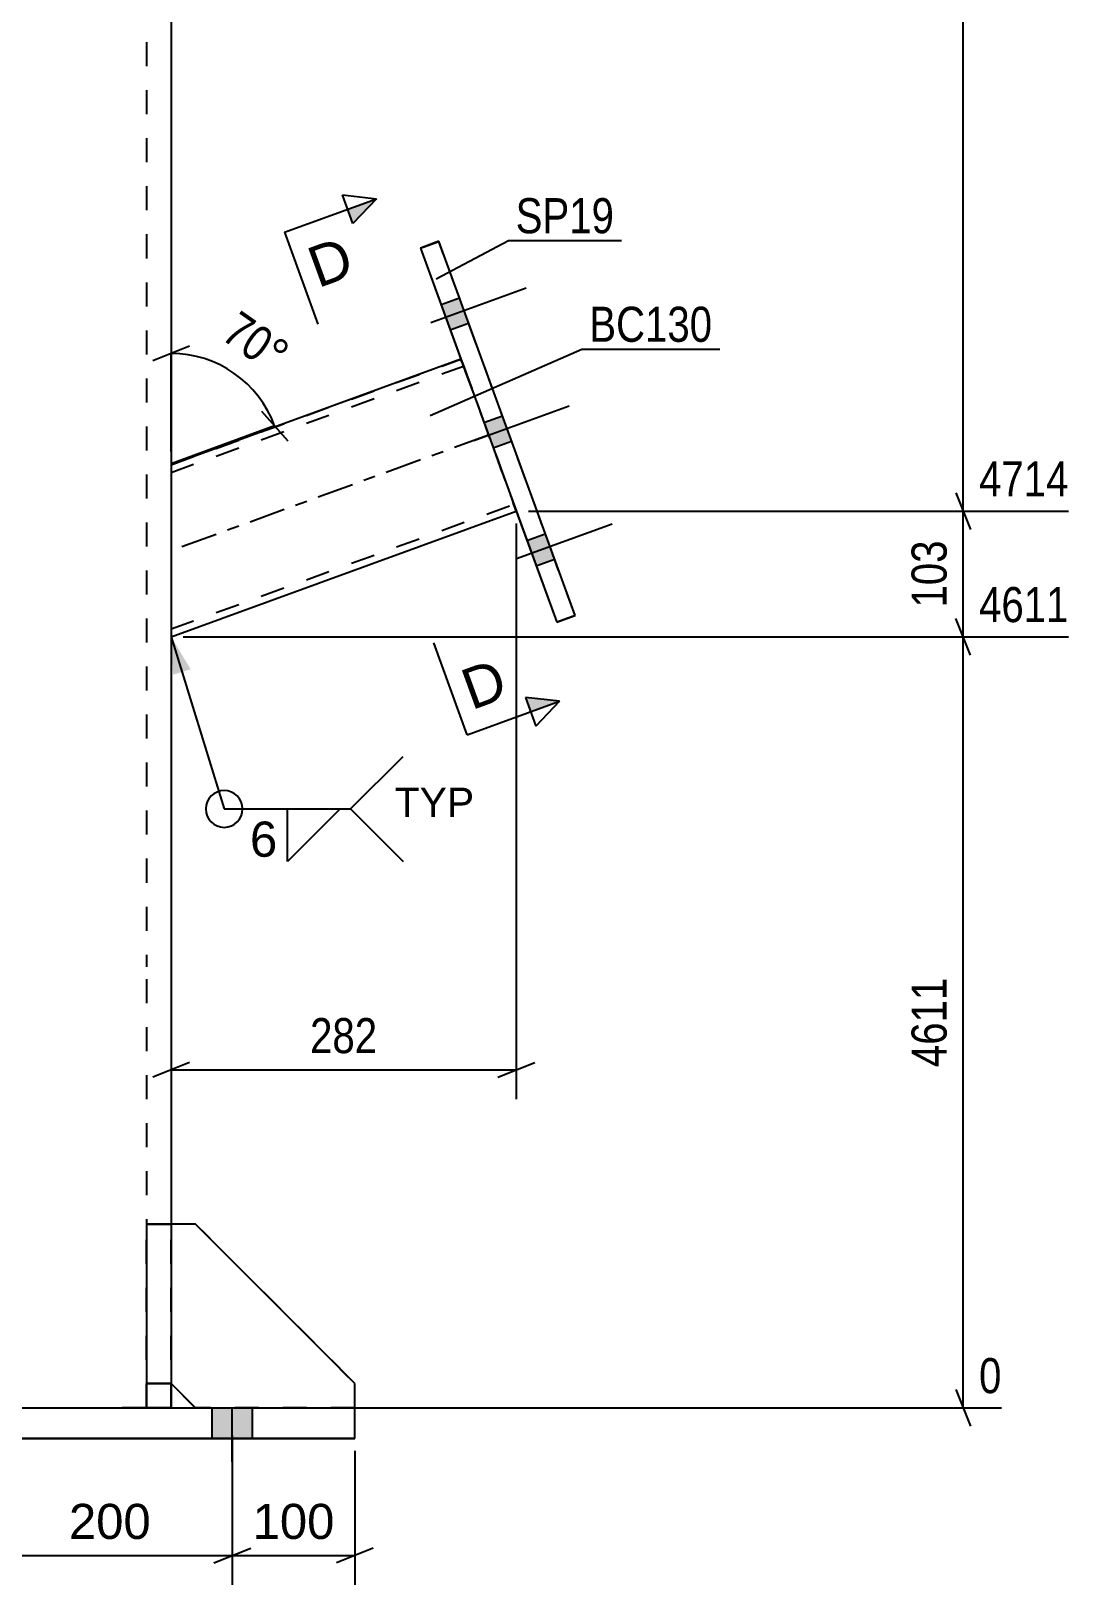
# Model space of a CAD drawing. Header units: millimetres. Extents: x -136 to 458, y -179 to 241.
# Drawn here: x 225.7 to 311.1, y -13 to 113.9 of the extents above; entities that cross this region are included whole.
import ezdxf

# ---------------------------------------------------------------- set-up
doc = ezdxf.new("R2010")
doc.units = ezdxf.units.MM
doc.linetypes.add('DXK_LINE_DOT2', pattern=[3.9198, 1.9599, -1.9599])
doc.linetypes.add('DXK_LINE_DOT3', pattern=[5.9187, 2.979, -0.9799, 0.9799, -0.9799])
doc.styles.add('Arial', font='ARIAL.TTF', dxfattribs={"height": 0.2})
doc.styles.add('Arial Narrow', font='ARIALN.TTF', dxfattribs={"height": 0.2})

# ---------------------------------------------------------------- blocks, each defined once
blk = doc.blocks.new('Part-284876647-2550 - 2523')
at = {"color": 2, "linetype": 'Continuous'}
for p, q in [((235.17, 16.5), (235.17, 16.5)), ((237.17, 16.5), (235.17, 16.5)), ((235.17, 16.5), (235.17, 1.5)), ((237.17, 16.5), (237.17, 16.5)), ((237.17, 16.5), (237.17, 1.5)), ((237.17, 3.5), (235.17, 3.5)), ((235.17, 1.5), (237.17, 1.5))]:
    blk.add_line(p, q, dxfattribs=at)
at = {"color": 7, "linetype": 'DXK_LINE_DOT2'}
for p, q in [((235.17, 16.5), (237.17, 16.5)), ((235.17, 3.5), (237.17, 3.5)), ((235.17, 3.5), (235.17, 1.5)), ((237.17, 3.5), (237.17, 1.5)), ((237.17, 1.5), (235.17, 1.5)), ((235.17, 1.5), (235.17, 1.5)), ((237.17, 1.5), (237.17, 1.5))]:
    blk.add_line(p, q, dxfattribs=at)
blk = doc.blocks.new('Part-284876647-2562 - 2523')
at = {"color": 7, "linetype": 'DXK_LINE_DOT2'}
for p, q in [((235.17, 1.49), (235.17, 16.49)), ((237.17, 16.49), (235.17, 16.49)), ((237.17, 16.49), (235.17, 16.49)), ((237.17, 1.49), (237.17, 16.49)), ((237.17, 3.49), (235.17, 3.49)), ((237.17, 3.49), (235.17, 3.49)), ((235.17, 1.49), (235.17, 1.49)), ((235.17, 1.49), (237.17, 1.49)), ((235.17, 1.49), (237.17, 1.49)), ((237.17, 1.49), (237.17, 1.49))]:
    blk.add_line(p, q, dxfattribs=at)
blk = doc.blocks.new('Part-284876647-2563 - 2523')
at = {"color": 7, "linetype": 'DXK_LINE_DOT2'}
for p, q in [((239.17, 16.49), (237.17, 16.49)), ((237.17, 16.49), (237.17, 3.49)), ((239.17, 16.49), (237.17, 16.49)), ((252.17, 3.49), (239.17, 16.49)), ((239.17, 16.49), (239.17, 16.49)), ((239.17, 16.49), (252.17, 3.49)), ((239.17, 1.49), (237.17, 3.49)), ((252.17, 1.49), (252.17, 3.49)), ((239.17, 1.49), (239.15, 1.5)), ((239.17, 1.49), (252.17, 1.49)), ((239.17, 1.49), (239.17, 1.49)), ((239.17, 1.49), (252.17, 1.49)), ((252.17, 1.49), (252.17, 1.5))]:
    blk.add_line(p, q, dxfattribs=at)
at = {"color": 2, "linetype": 'Continuous'}
blk.add_line((239.15, 1.5), (237.17, 3.49), dxfattribs=at)
blk = doc.blocks.new('Part-284876647-2573 - 2523')
at = {"color": 2, "linetype": 'Continuous'}
for p, q in [((259.04, 96.71), (257.54, 96.16)), ((270.16, 66.17), (259.04, 96.71)), ((257.54, 96.16), (268.66, 65.62)), ((257.54, 96.16), (257.54, 96.16)), ((257.54, 96.16), (257.54, 96.16)), ((257.54, 96.16), (260.84, 87.09)), ((265.35, 74.69), (268.66, 65.62)), ((268.66, 65.62), (270.16, 66.17)), ((270.16, 66.16), (268.66, 65.62)), ((270.16, 66.17), (270.16, 66.16)), ((270.16, 66.16), (270.16, 66.17)), ((268.66, 65.62), (268.66, 65.62))]:
    blk.add_line(p, q, dxfattribs=at)
at = {"color": 7, "linetype": 'DXK_LINE_DOT2'}
for p, q in [((257.54, 96.16), (259.04, 96.7)), ((259.04, 96.7), (259.04, 96.71)), ((270.16, 66.17), (259.04, 96.7)), ((260.84, 87.09), (265.35, 74.69))]:
    blk.add_line(p, q, dxfattribs=at)
blk = doc.blocks.new('Bolt-284876647-2647 - 2523')
at = {"linetype": 'Continuous'}
for points in [[(180.52, -1), (183.82, -1), (183.82, 1.5), (180.52, 1.5)], [(180.52, -1), (183.82, -1), (183.82, 1.5), (180.52, 1.5)], [(180.52, -1.01), (183.82, -1.01), (183.82, 1.49), (180.52, 1.49)], [(180.52, -1.01), (183.82, -1.01), (183.82, 1.49), (180.52, 1.49)], [(200.52, -1), (203.82, -1), (203.82, 1.5), (200.52, 1.5)], [(200.52, -1.01), (203.82, -1.01), (203.82, 1.49), (200.52, 1.49)], [(220.52, -1), (223.82, -1), (223.82, 1.5), (220.52, 1.5)], [(220.52, -1.01), (223.82, -1.01), (223.82, 1.49), (220.52, 1.49)], [(240.52, -1), (243.82, -1), (243.82, 1.5), (240.52, 1.5)], [(240.52, -1), (243.82, -1), (243.82, 1.5), (240.52, 1.5)], [(240.52, -1.01), (243.82, -1.01), (243.82, 1.49), (240.52, 1.49)], [(240.52, -1.01), (243.82, -1.01), (243.82, 1.49), (240.52, 1.49)]]:
    blk.add_hatch(color=1, dxfattribs=at).paths.add_polyline_path(points)
at = {"color": 1, "linetype": 'Continuous'}
for p, q in [((180.52, -1), (180.52, 1.5)), ((180.52, -1), (180.52, 1.5)), ((180.52, -1.01), (180.52, 1.49)), ((180.52, -1.01), (180.52, 1.49)), ((182.17, -2.9), (182.17, 1.5)), ((182.17, -2.9), (182.17, 1.5)), ((182.17, -2.91), (182.17, 1.49)), ((182.17, -2.91), (182.17, 1.49)), ((183.82, -1), (183.82, 1.5)), ((183.82, -1), (183.82, 1.5)), ((183.82, -1.01), (183.82, 1.49)), ((183.82, -1.01), (183.82, 1.49)), ((200.52, -1), (200.52, 1.5)), ((200.52, -1.01), (200.52, 1.49)), ((202.17, -2.9), (202.17, 1.5)), ((202.17, -2.91), (202.17, 1.49)), ((203.82, -1), (203.82, 1.5)), ((203.82, -1.01), (203.82, 1.49)), ((220.52, -1), (220.52, 1.5)), ((220.52, -1.01), (220.52, 1.49)), ((222.17, -2.9), (222.17, 1.5)), ((222.17, -2.91), (222.17, 1.49)), ((223.82, -1), (223.82, 1.5)), ((223.82, -1.01), (223.82, 1.49)), ((240.52, -1), (240.52, 1.5)), ((240.52, -1), (240.52, 1.5)), ((240.52, -1.01), (240.52, 1.49)), ((240.52, -1.01), (240.52, 1.49)), ((242.17, -2.9), (242.17, 1.5)), ((242.17, -2.9), (242.17, 1.5)), ((242.17, -2.91), (242.17, 1.49)), ((242.17, -2.91), (242.17, 1.49)), ((243.82, -1), (243.82, 1.5)), ((243.82, -1), (243.82, 1.5)), ((243.82, -1.01), (243.82, 1.49)), ((243.82, -1.01), (243.82, 1.49))]:
    blk.add_line(p, q, dxfattribs=at)
blk = doc.blocks.new('Part-284876647-2583 - 2523')
at = {"color": 2, "linetype": 'Continuous'}
for p, q in [((260.84, 87.09), (237.17, 78.48)), ((237.17, 64.43), (265.36, 74.69)), ((237.17, 64.43), (265.36, 74.69))]:
    blk.add_line(p, q, dxfattribs=at)
at = {"color": 7, "linetype": 'DXK_LINE_DOT2'}
for p, q in [((237.17, 78.47), (260.84, 87.09)), ((237.17, 77.84), (261.05, 86.53)), ((237.17, 77.84), (261.05, 86.53)), ((260.84, 87.09), (260.84, 87.09)), ((260.84, 87.09), (260.87, 87.01)), ((260.87, 87.01), (260.84, 87.09)), ((260.87, 87.01), (260.96, 86.76)), ((260.96, 86.76), (260.87, 87.01)), ((260.96, 86.76), (261.09, 86.4)), ((261.05, 86.53), (260.96, 86.76)), ((261.05, 86.53), (265.14, 75.29)), ((261.05, 86.53), (261.05, 86.53)), ((261.06, 86.49), (261.05, 86.53)), ((261.05, 86.53), (261.06, 86.48)), ((261.11, 86.36), (261.06, 86.49)), ((261.06, 86.48), (261.11, 86.36)), ((261.09, 86.4), (265.1, 75.39)), ((261.11, 86.36), (265.09, 75.42)), ((261.11, 86.36), (261.17, 86.18)), ((261.17, 86.18), (265.09, 75.42)), ((237.17, 78.48), (237.17, 64.43)), ((237.17, 65.07), (265.15, 75.25)), ((237.17, 65.07), (265.15, 75.25)), ((265.09, 75.42), (265.14, 75.29)), ((265.14, 75.3), (265.09, 75.42)), ((265.1, 75.39), (265.24, 75.02)), ((265.15, 75.25), (265.14, 75.3)), ((265.14, 75.29), (265.15, 75.25)), ((265.24, 75.02), (265.14, 75.29)), ((265.15, 75.25), (265.15, 75.25)), ((265.24, 75.02), (265.33, 74.78)), ((265.33, 74.77), (265.24, 75.02)), ((265.33, 74.78), (265.36, 74.69)), ((265.36, 74.69), (265.33, 74.77)), ((265.36, 74.69), (265.36, 74.69))]:
    blk.add_line(p, q, dxfattribs=at)
at = {"color": 7, "linetype": 'DXK_LINE_DOT3'}
blk.add_line((263.1, 80.89), (237.17, 71.45), dxfattribs=at)
blk = doc.blocks.new('Part-284876647-2616 - 2523')
at = {"color": 7, "linetype": 'DXK_LINE_DOT2'}
for p, q in [((235.17, 116.88), (235.17, 37.5)), ((235.17, 36.5), (235.17, 1.49)), ((237.17, 16.5), (237.17, 1.49)), ((191.17, 1.5), (233.17, 1.5)), ((191.17, 1.5), (233.17, 1.5)), ((191.17, 1.49), (233.17, 1.49)), ((191.17, 1.49), (233.17, 1.49)), ((233.17, 1.5), (233.93, 1.5)), ((234.7, 1.5), (233.17, 1.5)), ((233.93, 1.49), (233.17, 1.49)), ((233.17, 1.49), (234.7, 1.49)), ((233.93, 1.5), (234.58, 1.5)), ((234.58, 1.49), (233.93, 1.49)), ((234.58, 1.5), (235.01, 1.5)), ((235.01, 1.49), (234.58, 1.49)), ((235.99, 1.5), (234.7, 1.5)), ((234.7, 1.49), (235.99, 1.49)), ((235.01, 1.5), (235.17, 1.5)), ((235.17, 1.49), (235.01, 1.49)), ((235.17, 1.49), (235.17, 1.5)), ((236.86, 1.5), (235.99, 1.5)), ((235.99, 1.49), (236.86, 1.49)), ((237.17, 1.5), (236.86, 1.5)), ((236.86, 1.49), (237.17, 1.49)), ((237.17, 1.49), (237.17, 1.5))]:
    blk.add_line(p, q, dxfattribs=at)
at = {"color": 2, "linetype": 'Continuous'}
for p, q in [((237.17, 116.88), (237.17, 37.5)), ((237.17, 36.5), (237.17, 16.5))]:
    blk.add_line(p, q, dxfattribs=at)
blk = doc.blocks.new('Part-284876647-2621 - 2523')
at = {"color": 2, "linetype": 'Continuous'}
for p, q in [((172.17, -1.01), (172.17, 1.5)), ((172.17, 1.5), (252.17, 1.5)), ((252.17, -1.01), (252.17, 1.5)), ((172.17, -1), (172.17, -1.01)), ((252.17, -1), (172.17, -1)), ((172.17, -1.01), (252.17, -1.01)), ((252.17, -1), (252.17, -1.01))]:
    blk.add_line(p, q, dxfattribs=at)
at = {"color": 7, "linetype": 'DXK_LINE_DOT2'}
blk.add_line((172.17, 1.49), (252.17, 1.49), dxfattribs=at)
blk = doc.blocks.new('Bolt-284876647-2648 - 2523')
at = {"linetype": 'Continuous'}
for points in [[(259.22, 91.55), (259.97, 89.49), (261.47, 90.03), (260.72, 92.1)], [(259.22, 91.56), (259.97, 89.49), (261.47, 90.04), (260.72, 92.1)], [(259.22, 91.56), (259.97, 89.49), (261.47, 90.04), (260.72, 92.1)], [(262.72, 81.92), (263.48, 79.85), (264.98, 80.4), (264.23, 82.47)], [(262.72, 81.93), (263.48, 79.86), (264.98, 80.41), (264.23, 82.47)], [(266.23, 72.29), (266.98, 70.22), (268.48, 70.77), (267.73, 72.84)], [(266.23, 72.29), (266.98, 70.22), (268.48, 70.77), (267.73, 72.84)], [(266.23, 72.29), (266.98, 70.23), (268.48, 70.77), (267.73, 72.84)]]:
    blk.add_hatch(color=1, dxfattribs=at).paths.add_polyline_path(points)
at = {"color": 1, "linetype": 'Continuous'}
for p, q in [((258.37, 90.08), (266.17, 92.92)), ((258.37, 90.08), (266.17, 92.92)), ((258.37, 90.08), (266.17, 92.91)), ((259.22, 91.55), (260.72, 92.1)), ((259.22, 91.56), (260.72, 92.1)), ((259.22, 91.56), (260.72, 92.1)), ((259.97, 89.49), (261.47, 90.04)), ((259.97, 89.49), (261.47, 90.04)), ((259.97, 89.49), (261.47, 90.03)), ((261.88, 80.45), (269.68, 83.29)), ((261.88, 80.44), (269.68, 83.28)), ((262.72, 81.92), (264.23, 82.47)), ((262.72, 81.93), (264.23, 82.47)), ((263.48, 79.86), (264.98, 80.41)), ((263.48, 79.85), (264.98, 80.4)), ((265.38, 70.81), (273.18, 73.65)), ((265.38, 70.81), (273.18, 73.65)), ((265.38, 70.82), (273.18, 73.65)), ((266.23, 72.29), (267.73, 72.84)), ((266.23, 72.29), (267.73, 72.84)), ((266.23, 72.29), (267.73, 72.84)), ((266.98, 70.22), (268.48, 70.77)), ((266.98, 70.22), (268.48, 70.77)), ((266.98, 70.23), (268.48, 70.77))]:
    blk.add_line(p, q, dxfattribs=at)
blk = doc.blocks.new('Part-284876647-2683 - 2523')
at = {"color": 2, "linetype": 'Continuous'}
for p, q in [((239.17, 16.5), (237.17, 16.5)), ((252.17, 3.5), (239.17, 16.5)), ((239.17, 16.5), (239.17, 16.5)), ((239.16, 1.5), (237.17, 3.5)), ((252.17, 1.5), (252.17, 3.5))]:
    blk.add_line(p, q, dxfattribs=at)
at = {"color": 7, "linetype": 'DXK_LINE_DOT2'}
for p, q in [((237.17, 16.5), (237.17, 3.5)), ((239.17, 16.5), (237.17, 16.5)), ((239.17, 16.5), (252.17, 3.5)), ((239.17, 1.5), (237.17, 3.5)), ((239.17, 1.5), (239.16, 1.5)), ((239.17, 1.5), (252.17, 1.5)), ((239.17, 1.5), (239.17, 1.5)), ((252.17, 1.5), (239.17, 1.5)), ((252.17, 1.5), (252.17, 1.5)), ((252.17, 1.5), (252.17, 1.5)), ((252.17, 1.5), (252.17, 1.5))]:
    blk.add_line(p, q, dxfattribs=at)
blk = doc.blocks.new('AngleDimension-284876647-2794 - 2523')
at = {"color": 7, "linetype": 'Continuous'}
for p, q in [((238.67, 88.16), (235.67, 86.96)), ((237.17, 79.56), (237.17, 87.56)), ((237.17, 87.56), (237.17, 78.56)), ((244.55, 82.84), (246.7, 80.43)), ((245.62, 81.64), (237.17, 78.56))]:
    blk.add_line(p, q, dxfattribs=at)
blk.add_arc((237.17, 78.56), 9, 20, 90, dxfattribs=at)
at = {"color": 0}
blk.add_wipeout([(245.59, 84.96), (248, 88.4), (242.71, 92.11), (240.3, 88.67)], dxfattribs=at)
at = {"color": 3, "style": 'Arial Narrow'}
blk.add_text('70°', height=2.863, rotation=-35.002, dxfattribs=at).set_placement((241.14, 88.81))
blk = doc.blocks.new('StraightDimension-284876647-2829 - 2523')
at = {"color": 7, "linetype": 'Continuous'}
for p, q in [((242.17, -0.76), (242.17, -12.95)), ((222.17, -2.75), (222.17, -12.95)), ((223.67, -9.95), (220.67, -11.15)), ((240.67, -11.15), (243.67, -9.95)), ((222.17, -10.55), (242.17, -10.55))]:
    blk.add_line(p, q, dxfattribs=at)
at = {"color": 0}
blk.add_wipeout([(236.1, -9.8), (236.1, -5.6), (228.23, -5.6), (228.23, -9.8)], dxfattribs=at)
at = {"color": 3, "style": 'Arial'}
blk.add_text('200', height=2.865, dxfattribs=at).set_placement((228.83, -9.2))
blk = doc.blocks.new('StraightDimension-284876647-2833 - 2523')
at = {"color": 7, "linetype": 'Continuous'}
for p, q in [((242.17, -0.76), (242.17, -12.95)), ((252.17, -2), (252.17, -12.95)), ((240.67, -11.15), (243.67, -9.95)), ((253.67, -9.95), (250.67, -11.15)), ((242.17, -10.55), (252.17, -10.55))]:
    blk.add_line(p, q, dxfattribs=at)
at = {"color": 0}
blk.add_wipeout([(251.1, -9.8), (251.1, -5.6), (243.23, -5.6), (243.23, -9.8)], dxfattribs=at)
at = {"color": 3, "style": 'Arial'}
blk.add_text('100', height=2.865, dxfattribs=at).set_placement((243.83, -9.2))
blk = doc.blocks.new('StraightDimension-284876647-2875 - 2523')
at = {"color": 7, "linetype": 'Continuous'}
for p, q in [((302.45, 160.86), (301.25, 163.86)), ((238.17, 162.36), (310.46, 162.36)), ((301.85, 74.69), (301.85, 162.36)), ((301.25, 76.19), (302.45, 73.19)), ((266.36, 74.69), (310.46, 74.69))]:
    blk.add_line(p, q, dxfattribs=at)
at = {"color": 0}
blk.add_wipeout([(301.1, 122.78), (296.9, 122.78), (296.9, 114.27), (301.1, 114.27)], dxfattribs=at)
at = {"color": 3, "style": 'Arial Narrow'}
blk.add_text('3263', height=2.863, rotation=90.0002, dxfattribs=at).set_placement((300.5, 114.87))
at = {"color": 0, "linetype": 'Continuous'}
blk.add_wipeout([(311.06, 162.96), (311.06, 167.16), (302.55, 167.16), (302.55, 162.96)], dxfattribs=at)
at = {"color": 3, "linetype": 'Continuous', "style": 'Arial Narrow'}
blk.add_text('7977', height=2.863, dxfattribs=at).set_placement((303.15, 163.56))
blk = doc.blocks.new('StraightDimension-284876647-2895 - 2523')
at = {"color": 7, "linetype": 'Continuous'}
for p, q in [((301.25, 76.19), (302.45, 73.19)), ((266.36, 74.69), (310.46, 74.69)), ((301.85, 64.43), (301.85, 74.69)), ((302.45, 62.93), (301.25, 65.93)), ((238.17, 64.43), (310.46, 64.43))]:
    blk.add_line(p, q, dxfattribs=at)
at = {"color": 0, "linetype": 'Continuous'}
blk.add_wipeout([(311.06, 75.29), (311.06, 79.49), (302.55, 79.49), (302.55, 75.29)], dxfattribs=at)
at = {"color": 0}
blk.add_wipeout([(301.1, 72.9), (296.9, 72.9), (296.9, 66.22), (301.1, 66.22)], dxfattribs=at)
at = {"color": 3, "linetype": 'Continuous', "style": 'Arial Narrow'}
blk.add_text('4714', height=2.863, dxfattribs=at).set_placement((303.15, 75.89))
at = {"color": 3, "style": 'Arial Narrow'}
blk.add_text('103', height=2.863, rotation=90.0002, dxfattribs=at).set_placement((300.5, 66.82))
blk = doc.blocks.new('StraightDimension-284876647-2903 - 2523')
at = {"color": 7, "linetype": 'Continuous'}
for p, q in [((302.45, 62.93), (301.25, 65.93)), ((238.17, 64.43), (310.46, 64.43)), ((301.85, 1.5), (301.85, 64.43)), ((301.25, 3), (302.45, 0)), ((238.17, 1.5), (304.97, 1.5))]:
    blk.add_line(p, q, dxfattribs=at)
at = {"color": 0}
blk.add_wipeout([(301.1, 37.22), (296.9, 37.22), (296.9, 28.71), (301.1, 28.71)], dxfattribs=at)
at = {"color": 3, "style": 'Arial Narrow'}
blk.add_text('4611', height=2.863, rotation=90.0002, dxfattribs=at).set_placement((300.5, 29.31))
at = {"color": 0, "linetype": 'Continuous'}
for points in [[(311.06, 65.03), (311.06, 69.23), (302.55, 69.23), (302.55, 65.03)], [(305.57, 2.1), (305.57, 6.3), (302.55, 6.3), (302.55, 2.1)]]:
    blk.add_wipeout(points, dxfattribs=at)
at = {"color": 3, "linetype": 'Continuous', "style": 'Arial Narrow'}
for s, height, p in [('4611', 2.863, (303.15, 65.63)), ('0', 2.86, (303.15, 2.7))]:
    blk.add_text(s, height=height, dxfattribs=at).set_placement(p)
blk = doc.blocks.new('StraightDimension-284876647-2940 - 2523')
at = {"color": 7, "linetype": 'Continuous'}
for p, q in [((265.36, 73.69), (265.36, 26.7)), ((237.17, 63.43), (237.17, 26.7)), ((238.67, 29.7), (235.67, 28.5)), ((263.86, 28.5), (266.86, 29.7)), ((237.17, 29.1), (265.36, 29.1))]:
    blk.add_line(p, q, dxfattribs=at)
at = {"color": 0}
blk.add_wipeout([(254.6, 29.85), (254.6, 34.05), (247.92, 34.05), (247.92, 29.85)], dxfattribs=at)
at = {"color": 3, "style": 'Arial Narrow'}
blk.add_text('282', height=2.863, dxfattribs=at).set_placement((248.52, 30.45))
blk = doc.blocks.new('Mark-284876647-2569 - 2523')
at = {"color": 0}
blk.add_wipeout([(273.35, 97.37), (273.35, 100.37), (265.31, 100.37), (265.31, 97.37)], dxfattribs=at)
blk.add_wipeout([(273.35, 97.37), (273.35, 100.37), (265.31, 100.37), (265.31, 97.37)], dxfattribs=at)
at = {"color": 30, "linetype": 'Continuous'}
for p, q in [((258.81, 93.66), (264.71, 96.77)), ((264.71, 96.77), (273.95, 96.77))]:
    blk.add_line(p, q, dxfattribs=at)
at = {"color": 3, "style": 'Arial Narrow'}
blk.add_text('SP19', height=2.863, dxfattribs=at).set_placement((265.31, 97.37))
blk = doc.blocks.new('Mark-284876647-2579 - 2523')
at = {"color": 0}
blk.add_wipeout([(281.37, 88.51), (281.37, 91.51), (271.32, 91.51), (271.32, 88.51)], dxfattribs=at)
blk.add_wipeout([(281.37, 88.51), (281.37, 91.51), (271.32, 91.51), (271.32, 88.51)], dxfattribs=at)
at = {"color": 30, "linetype": 'Continuous'}
for p, q in [((258.33, 82.5), (270.72, 87.91)), ((270.72, 87.91), (281.97, 87.91))]:
    blk.add_line(p, q, dxfattribs=at)
at = {"color": 3, "style": 'Arial Narrow'}
blk.add_text('BC130', height=2.863, dxfattribs=at).set_placement((271.32, 88.51))
blk = doc.blocks.new('SectionMark-284876647-2956 - 2523')
at = {"linetype": 'Continuous'}
for points in [[(252.02, 98.17), (251.6, 99.34), (253.94, 100.19)], [(266.53, 58.32), (266.1, 59.49), (268.88, 59.17)]]:
    blk.add_hatch(color=6, dxfattribs=at).paths.add_polyline_path(points)
at = {"color": 6, "linetype": 'Continuous'}
for p, q in [((252.02, 98.17), (251.17, 100.51)), ((251.17, 100.51), (253.94, 100.19)), ((253.94, 100.19), (252.02, 98.17)), ((268.88, 59.17), (266.1, 59.49)), ((266.1, 59.49), (266.95, 57.14)), ((268.88, 59.17), (266.95, 57.14))]:
    blk.add_line(p, q, dxfattribs=at)
at = {"color": 0, "linetype": 'Continuous'}
for points in [[(252.33, 94.02), (251.13, 97.31), (247.97, 96.16), (249.16, 92.87)], [(264.87, 59.58), (263.67, 62.87), (260.5, 61.71), (261.7, 58.42)]]:
    blk.add_wipeout(points, dxfattribs=at)
at = {"color": 6, "linetype": 'Continuous'}
for p, q in [((246.43, 97.46), (253.94, 100.19)), ((246.43, 97.46), (249.16, 89.94)), ((261.36, 56.44), (258.62, 63.95)), ((261.36, 56.44), (268.88, 59.17))]:
    blk.add_line(p, q, dxfattribs=at)
at = {"color": 3, "linetype": 'Continuous', "style": 'Arial'}
for p in [(249.16, 92.87), (261.7, 58.42)]:
    blk.add_text('D', height=3.34, rotation=20.002, dxfattribs=at).set_placement(p)
blk = doc.blocks.new('WeldMark-284876647-2958 - 2523')
at = {"linetype": 'Continuous'}
blk.add_hatch(color=30, dxfattribs=at).paths.add_polyline_path([(237.33, 61.34), (237.17, 64.43), (238.77, 61.78)])
at = {"color": 30, "linetype": 'Continuous'}
for p, q in [((237.17, 64.43), (241.51, 50.38)), ((241.51, 50.38), (251.83, 50.38))]:
    blk.add_line(p, q, dxfattribs=at)
at = {"color": 3, "linetype": 'Continuous'}
for p, q in [((251.83, 50.38), (256.11, 54.67)), ((246.69, 50.38), (250.97, 50.38)), ((250.97, 50.38), (246.69, 46.1)), ((246.69, 46.1), (246.69, 50.38)), ((251.83, 50.38), (256.11, 46.1))]:
    blk.add_line(p, q, dxfattribs=at)
blk.add_arc((241.51, 50.38), 1.5, 90, 270, dxfattribs=at)
at = {"color": 0}
blk.add_wipeout([(246.03, 46.28), (246.03, 49.68), (243.41, 49.68), (243.41, 46.28)], dxfattribs=at)
at = {"color": 3, "linetype": 'Continuous'}
blk.add_arc((241.51, 50.38), 1.5, 270, 90, dxfattribs=at)
at = {"color": 3, "style": 'Arial'}
blk.add_text('6', height=2.87, dxfattribs=at).set_placement((243.61, 46.48))
at = {"color": 0, "linetype": 'Continuous'}
blk.add_wipeout([(261.91, 49.73), (261.91, 52.23), (255.43, 52.23), (255.43, 49.73)], dxfattribs=at)
blk.add_wipeout([(261.91, 49.73), (261.91, 52.23), (255.43, 52.23), (255.43, 49.73)], dxfattribs=at)
at = {"color": 3, "linetype": 'Continuous', "style": 'Arial'}
blk.add_text('TYP', height=2.388, dxfattribs=at).set_placement((255.43, 49.73))

msp = doc.modelspace()

# ---------------------------------------------------------------- block references
for name in ['Part-284876647-2616 - 2523', 'Part-284876647-2573 - 2523', 'Bolt-284876647-2648 - 2523', 'Part-284876647-2583 - 2523', 'Part-284876647-2550 - 2523', 'Part-284876647-2562 - 2523', 'Part-284876647-2683 - 2523', 'Part-284876647-2563 - 2523', 'Part-284876647-2621 - 2523', 'Bolt-284876647-2647 - 2523']:
    msp.add_blockref(name, (0, 0))

# ---------------------------------------------------------------- next in the draw order: block references
for name in ['AngleDimension-284876647-2794 - 2523', 'StraightDimension-284876647-2829 - 2523']:
    msp.add_blockref(name, (0, 0))

# ---------------------------------------------------------------- next in the draw order: block references
for name in ['StraightDimension-284876647-2875 - 2523', 'StraightDimension-284876647-2833 - 2523']:
    msp.add_blockref(name, (0, 0))

# ---------------------------------------------------------------- next in the draw order: block references
for name in ['Mark-284876647-2569 - 2523', 'Mark-284876647-2579 - 2523', 'StraightDimension-284876647-2895 - 2523']:
    msp.add_blockref(name, (0, 0))

# ---------------------------------------------------------------- next in the draw order: block references
msp.add_blockref('StraightDimension-284876647-2903 - 2523', (0, 0))

# ---------------------------------------------------------------- next in the draw order: block references
msp.add_blockref('StraightDimension-284876647-2940 - 2523', (0, 0))

# ---------------------------------------------------------------- next in the draw order: block references
msp.add_blockref('SectionMark-284876647-2956 - 2523', (0, 0))

# ---------------------------------------------------------------- next in the draw order: block references
msp.add_blockref('WeldMark-284876647-2958 - 2523', (0, 0))

doc.saveas('drawing.dxf')
